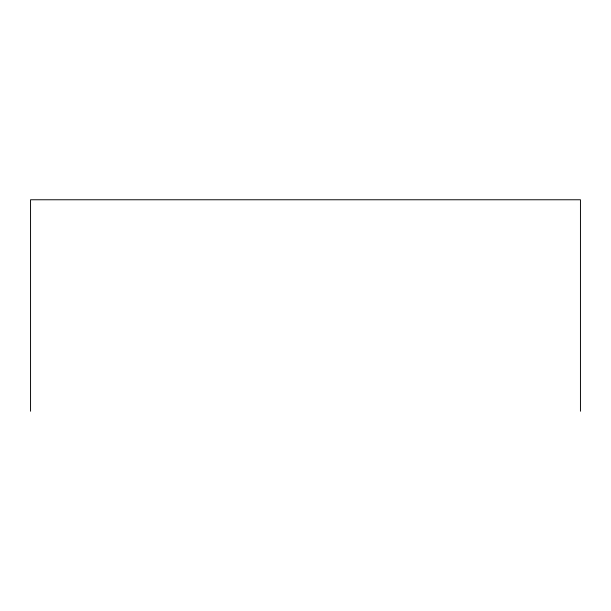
<?xml version="1.0" encoding="UTF-8"?>
<svg xmlns="http://www.w3.org/2000/svg" width="611" height="611" viewBox="0 0 611 611"><rect width="100%" height="100%" fill="white"/><g stroke="black" fill="none" stroke-linecap="round" stroke-linejoin="round"><path stroke-width="0.92" d="M580.45 411.234L580.45 199.766L30.55 199.766L30.55 411.234"/></g></svg>
